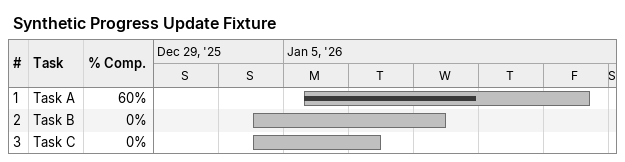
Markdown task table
Synthetic Progress Update Fixture

| ID | Task | Start | Finish | % complete |
|---|---|---|---|---|
| 1 | Task A | 2026-01-05 | 2026-01-09 | 60 |
| 2 | Task B | 2026-01-04 | 2026-01-07 | 0 |
| 3 | Task C | 2026-01-04 | 2026-01-06 | 0 |
